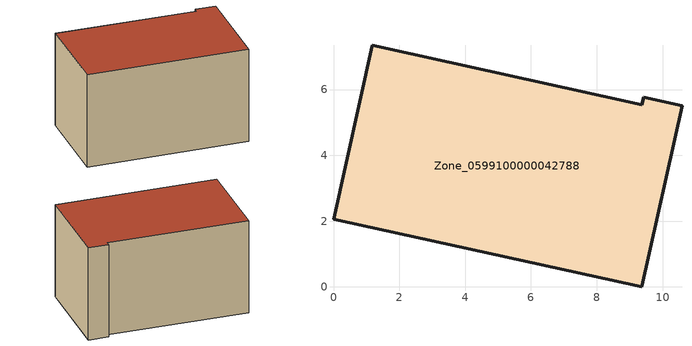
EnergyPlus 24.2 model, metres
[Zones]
Zone_0599100000042788
 floor ground (C_G): 9.37,0 0,2.06 1.17,7.35 9.37,5.53 9.42,5.77 10.59,5.51 z0
 wall outside (C_F): 9.42,5.77 9.37,5.53 1.17,7.35 0,2.06 9.37,0 10.59,5.51 9.42,5.77 z0:5.8
 roof outside (C_R): 9.37,0 10.59,5.51 9.42,5.77 9.37,5.53 1.17,7.35 0,2.06 z5.8
[BUILDING]
Pand.0599100000042788: North Axis=0; Terrain=City; Loads Convergence Tolerance Value=0.04; Temperature Convergence Tolerance Value=0.4; Solar Distribution=FullExterior; Maximum Number of Warmup Days=25; Minimum Number of Warmup Days=1
[Site:Location]
Rotterdam.The.Hague.AP_ZH_NLD Design_Conditions: Latitude=51.96; Longitude=4.45; Time Zone=1; Elevation=-4.5
[SITE:GROUNDTEMPERATURE:BUILDINGSURFACE]
18, 18, 18, 18, 18, 18, 18, 18, 18, 18, 18, 18
[MATERIAL] Thermal Absorptance=0.9; Solar Absorptance=0.7; Visible Absorptance=0.7
Name | Roughness | Thickness | Conductivity | Density | Specific Heat
G.TI.1975-1991 | MediumSmooth | 0.15 | 0.288461 | 540 | 1210
F.TI.1975-1991 | Rough | 0.3 | 0.230769 | 1920 | 840
R.TI.1975-1991 | MediumRough | 0.2 | 0.153846 | 1500 | 1000
[CONSTRUCTION]
C_G: G.TI.1975-1991
C_F: F.TI.1975-1991
C_R: R.TI.1975-1991
[ZONE]
Zone_0599100000042788: Type=1; Multiplier=1; Ceiling Height=Autocalculate; Volume=Autocalculate; Floor Area=autocalculate; Part of Total Floor Area=Yes
[ZONEINFILTRATION:DESIGNFLOWRATE]
Infil_Zone_0599100000042788: Zone or ZoneList or Space or SpaceList=Zone_0599100000042788; Schedule=AlwaysOn; Design Flow Rate Calculation Method=Flow/Area; Flow Rate per Floor Area=0.003; Constant Term Coefficient=1; Temperature Term Coefficient=0; Velocity Term Coefficient=0; Velocity Squared Term Coefficient=0
[HVACTEMPLATE:ZONE:IDEALLOADSAIRSYSTEM]
Zone_0599100000042788: Maximum Heating Supply Air Temperature=50; Minimum Cooling Supply Air Temperature=13; Maximum Heating Supply Air Humidity Ratio=0.0156; Minimum Cooling Supply Air Humidity Ratio=0.0077; Heating Limit=NoLimit; Cooling Limit=NoLimit; Dehumidification Control Type=ConstantSensibleHeatRatio; Cooling Sensible Heat Ratio=0.7; Dehumidification Setpoint=60; Humidification Control Type=None; Humidification Setpoint=30; Outdoor Air Method=None; Outdoor Air Flow Rate per Person=0.00944; Outdoor Air Flow Rate per Zone Floor Area=0; Outdoor Air Flow Rate per Zone=0; Demand Controlled Ventilation Type=None; Outdoor Air Economizer Type=NoEconomizer; Heat Recovery Type=None; Sensible Heat Recovery Effectiveness=0.7; Latent Heat Recovery Effectiveness=0.65
[ZONECONTROL:THERMOSTAT]
ThermostatControl_Zone_0599100000042788: Zone or ZoneList=Zone_0599100000042788; Control Type Schedule=DualSetpointControlType; Control 1=Thermostat_Zone_0599100000042788; Temperature Difference Between Cutout And Setpoint=0
[THERMOSTATSETPOINT:DUALSETPOINT]
Thermostat_Zone_0599100000042788: Heating Setpoint Temperature Schedule=HeatingSetpoint_Zone_0599100000042788; Cooling Setpoint Temperature Schedule=CoolingSetpoint_Zone_0599100000042788
[SCHEDULE:COMPACT]
HeatingSetpoint_Zone_0599100000042788: Through: 12/31, For: AllDays, Until: 24:00, 21
CoolingSetpoint_Zone_0599100000042788: Through: 12/31, For: AllDays, Until: 24:00, 24
DualSetpointControlType: Through: 12/31, For: AllDays, Until: 24:00, 4
AlwaysOn: Through: 12/31, For: AllDays, Until: 24:00, 1
